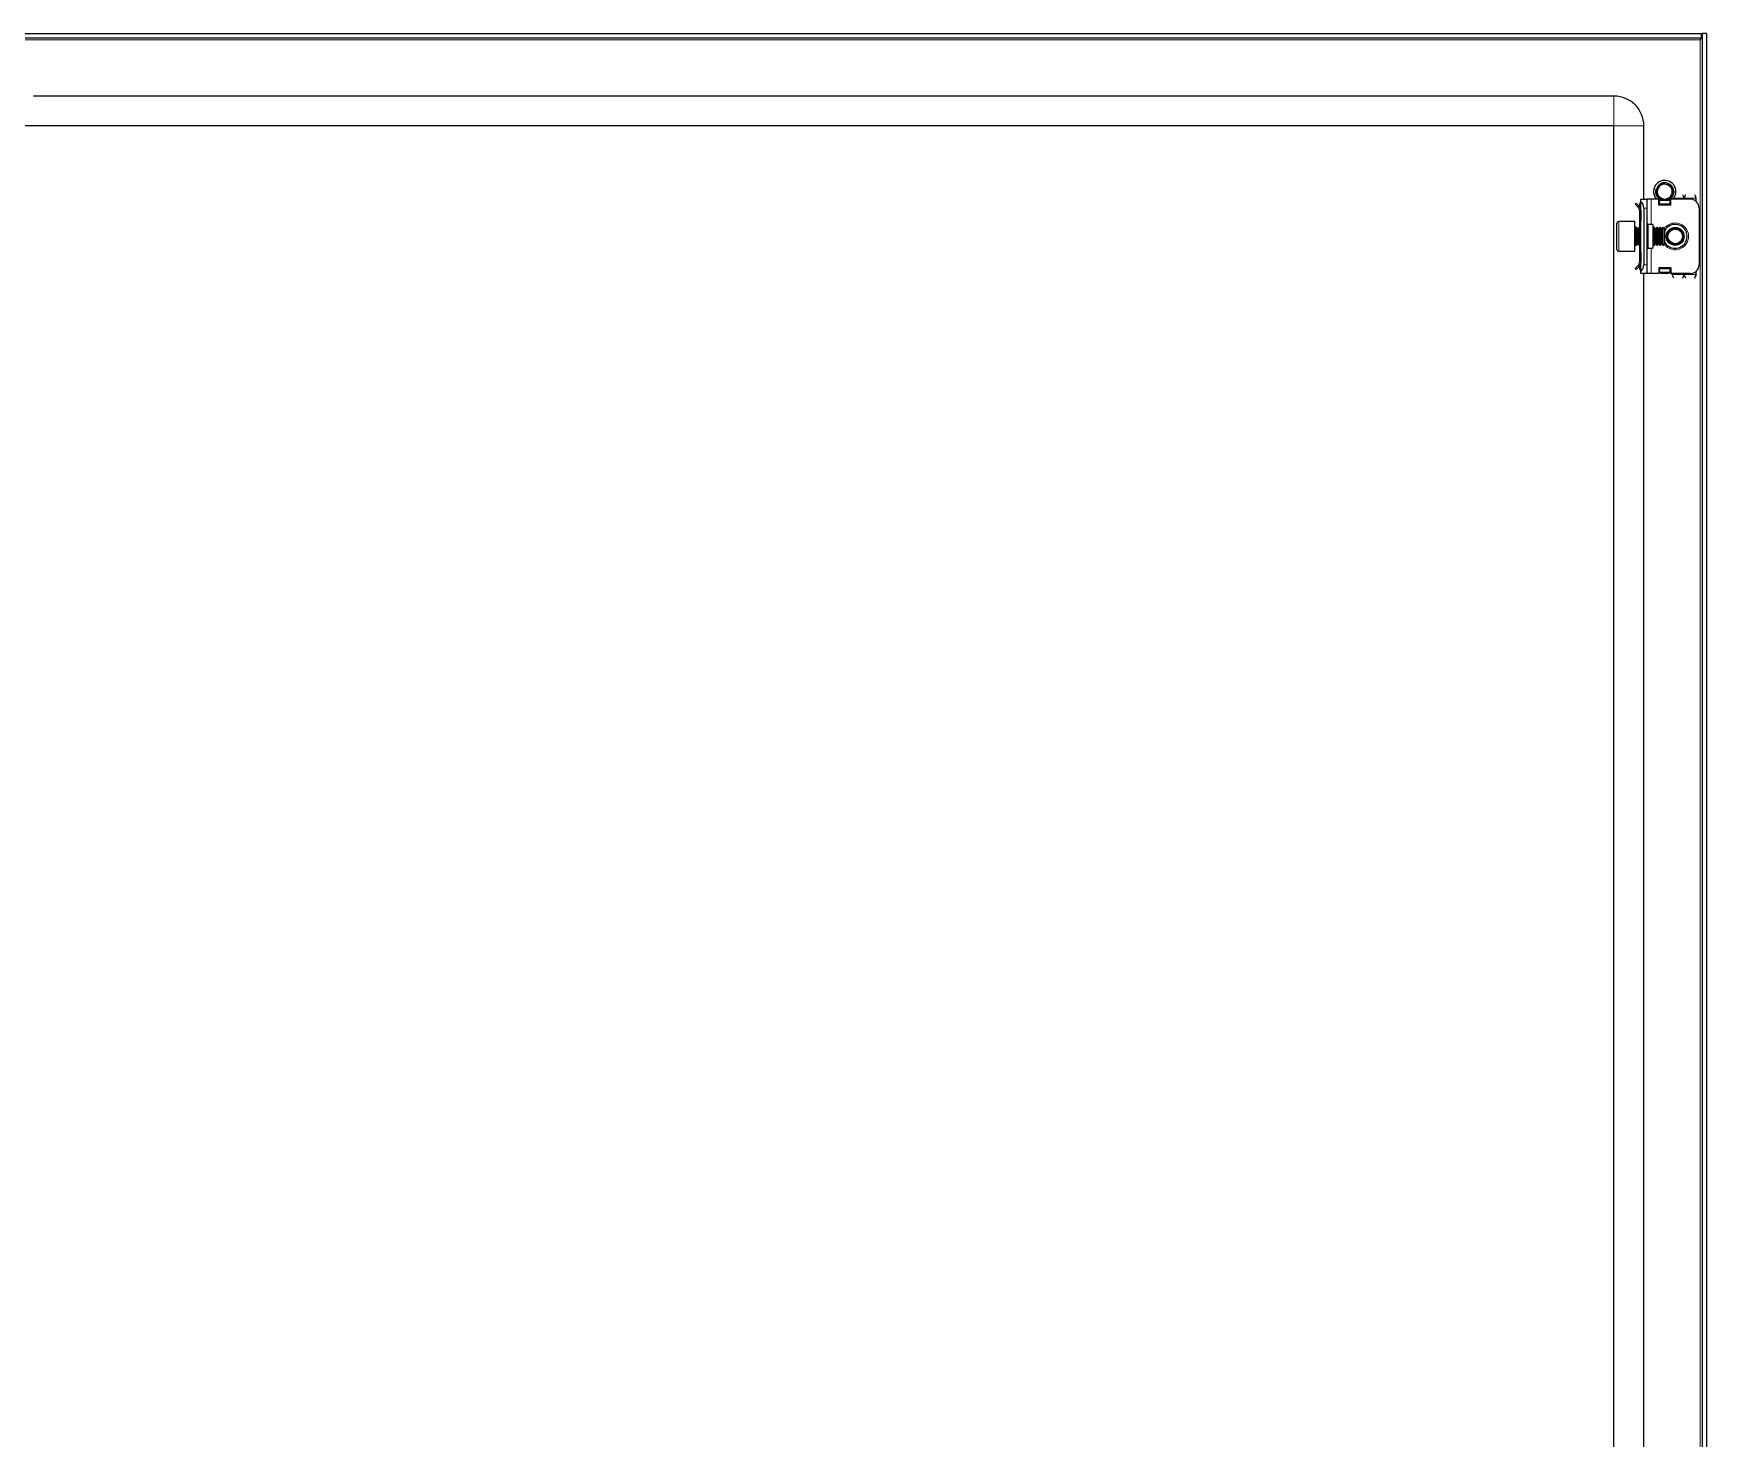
# Model space of a CAD drawing. Header units: millimetres. Extents: x -662 to 1946, y -353 to 961.
# Drawn here: x 1386 to 1946, y 300 to 771 of the extents above; entities that cross this region are included whole.
import ezdxf

# ---------------------------------------------------------------- set-up
doc = ezdxf.new("R2010")
doc.units = ezdxf.units.MM

msp = doc.modelspace()

# ---------------------------------------------------------------- linework, layer by layer
at = {"color": 7, "linetype": 'Continuous', "lineweight": 25}
for p, q in [((801.87, 770.6), (1944.47, 770.6)), ((801.87, 769.1), (1944.47, 769.1)), ((1944.32, 769.1), (1944.07, 768.5)), ((1944.47, 769.1), (1944.47, 770.6)), ((1946.17, 770.6), (1944.67, 770.6)), ((1944.67, 770.6), (1944.67, -190.4)), ((1946.17, 770.6), (1946.17, -190.4)), ((1915.17, 749.6), (1385.67, 749.6)), ((1915.17, 739.6), (831.17, 739.6)), ((1915.17, -159.4), (1915.17, 739.6)), ((1925.17, 715.1), (1925.17, 739.6)), ((1929.17, 717.69), (1929.2, 717.95)), ((1929.17, 717.69), (1929.17, 717.64)), ((1929.19, 717.9), (1929.18, 717.85)), ((1929.18, 717.49), (1929.2, 717.73)), ((1929.18, 717.49), (1929.18, 717.44)), ((1929.22, 718.11), (1929.21, 718.06)), ((1929.26, 718.3), (1929.25, 718.26)), ((1929.26, 718.3), (1929.33, 718.54)), ((1929.31, 718.49), (1929.3, 718.45)), ((1930.24, 719.89), (1930.2, 719.86)), ((1930.55, 720.12), (1930.75, 720.24)), ((1930.72, 720.23), (1930.68, 720.2)), ((1930.73, 720.16), (1930.68, 720.2)), ((1930.72, 720.23), (1930.95, 720.31)), ((1930.91, 720.32), (1930.86, 720.3)), ((1931.1, 720.4), (1931.05, 720.38)), ((1931.1, 720.4), (1931.33, 720.47)), ((1931.29, 720.47), (1931.25, 720.45)), ((1931.48, 720.52), (1931.44, 720.51)), ((1932.37, 720.59), (1931.63, 720.52)), ((1933.87, 720.08), (1933.83, 720.1)), ((1934.04, 719.95), (1934, 719.98)), ((1934.19, 719.82), (1934.16, 719.85)), ((1934.33, 719.68), (1934.3, 719.71)), ((1934.33, 719.68), (1934.45, 719.55)), ((1934.45, 719.56), (1934.43, 719.58)), ((1934.46, 718.47), (1934.63, 718.06)), ((1935.17, 717.6), (1935.17, 717.6)), ((1935.17, 717.4), (1935.17, 717.45)), ((1922.61, 713.74), (1922.26, 713.39)), ((1923.23, 712.41), (1922.26, 713.39)), ((1923.59, 712.76), (1922.61, 713.74)), ((1923.23, 712.41), (1923.59, 712.76)), ((1923.67, 713.1), (1923.67, 712.71)), ((1923.97, 713.81), (1924.17, 714.01)), ((1924.17, 715.1), (1926.17, 715.1)), ((1924.17, 714.34), (1924.17, 715.1)), ((1924.17, 690.86), (1924.17, 714.34)), ((1925.17, 712.1), (1925.17, 693.1)), ((1926.17, 715.1), (1926.17, 712.1)), ((1927.67, 715.1), (1926.17, 715.1)), ((1926.17, 712.1), (1926.17, 693.1)), ((1930.17, 715.1), (1927.67, 715.1)), ((1929.19, 717.29), (1929.19, 717.24)), ((1929.22, 717.1), (1929.22, 717.05)), ((1929.25, 716.92), (1929.26, 716.87)), ((1929.3, 716.74), (1929.31, 716.69)), ((1929.36, 716.56), (1929.36, 716.55)), ((1929.95, 715.59), (1929.98, 715.56)), ((1930.08, 715.45), (1930.12, 715.42)), ((1930.17, 713.1), (1930.17, 715.1)), ((1930.42, 714.28), (1930.17, 714.43)), ((1934.17, 713.1), (1930.17, 713.1)), ((1930.39, 715.19), (1930.19, 715.37)), ((1930.23, 715.31), (1930.27, 715.28)), ((1930.39, 715.19), (1930.43, 715.16)), ((1930.42, 714.72), (1930.77, 714.96)), ((1930.92, 714.72), (1930.42, 714.37)), ((1930.42, 714.37), (1930.42, 714.72)), ((1930.42, 713.45), (1930.42, 714.37)), ((1930.42, 713.1), (1930.42, 713.45)), ((1930.56, 715.07), (1930.61, 715.04)), ((1930.74, 714.96), (1930.6, 715.08)), ((1930.74, 714.96), (1930.74, 715.07)), ((1930.74, 714.96), (1930.78, 714.94)), ((1930.92, 714.72), (1931.32, 714.72)), ((1931.28, 714.74), (1931.08, 714.84)), ((1931.1, 714.8), (1931.14, 714.78)), ((1931.28, 714.74), (1931.32, 714.72)), ((1931.45, 714.69), (1931.5, 714.68)), ((1932.62, 714.64), (1932.44, 714.61)), ((1932.77, 714.66), (1932.82, 714.67)), ((1933.15, 714.76), (1932.96, 714.72)), ((1933.01, 714.72), (1933.42, 714.72)), ((1933.92, 714.37), (1933.42, 714.72)), ((1933.52, 715.01), (1933.92, 714.72)), ((1933.92, 714.72), (1933.92, 714.37)), ((1933.92, 714.37), (1933.92, 713.45)), ((1933.92, 713.45), (1933.92, 713.1)), ((1934.17, 714.43), (1933.97, 714.31)), ((1933.97, 714.31), (1933.97, 713.1)), ((1934.17, 713.1), (1934.17, 715.1)), ((1940.67, 715.1), (1934.17, 715.1)), ((1934.44, 715.63), (1934.28, 715.51)), ((1934.41, 715.67), (1934.29, 715.48)), ((1934.94, 716.48), (1934.84, 716.3)), ((1934.95, 716.48), (1934.85, 716.3)), ((1935.01, 716.62), (1935.02, 716.66)), ((1935.06, 716.8), (1935.08, 716.85)), ((1935.17, 717.4), (1935.11, 717.09)), ((1935.11, 716.99), (1935.12, 717.04)), ((1935.15, 717.2), (1935.15, 717.25)), ((1942.67, 714.34), (1942.67, 715.35)), ((1943.67, 712.1), (1943.67, 693.1)), ((1916.17, 698.2), (1916.17, 707)), ((1922.17, 707.6), (1916.77, 707.6)), ((1922.17, 697.6), (1922.17, 707.6)), ((1923.67, 711.35), (1924.17, 711.35)), ((1923.67, 711.35), (1923.67, 707.85)), ((1924.17, 707.85), (1923.67, 707.85)), ((1923.67, 707.85), (1923.67, 705.6)), ((1924.17, 711.35), (1924.17, 707.85)), ((1928.17, 706.6), (1926.67, 706.6)), ((1928.17, 706.6), (1928.17, 698.6)), ((1922.78, 705.6), (1922.42, 705.6)), ((1923.17, 705.05), (1922.78, 705.6)), ((1922.78, 705.13), (1922.78, 705.6)), ((1922.78, 699.6), (1922.78, 705.13)), ((1923.56, 705.6), (1923.17, 705.05)), ((1923.17, 704.66), (1923.17, 705.05)), ((1923.17, 700.15), (1923.17, 704.66)), ((1923.78, 705.6), (1923.56, 705.6)), ((1923.56, 705.13), (1923.56, 705.6)), ((1923.56, 699.6), (1923.56, 705.13)), ((1924.17, 705.05), (1923.78, 705.6)), ((1923.78, 705.13), (1923.78, 705.6)), ((1923.78, 699.6), (1923.78, 705.13)), ((1928.56, 705.6), (1928.17, 705.05)), ((1928.78, 705.6), (1928.56, 705.6)), ((1928.56, 705.13), (1928.56, 705.6)), ((1928.56, 699.6), (1928.56, 705.13)), ((1929.17, 705.05), (1928.78, 705.6)), ((1928.78, 705.13), (1928.78, 705.6)), ((1928.78, 699.6), (1928.78, 705.13)), ((1929.56, 705.6), (1929.17, 705.05)), ((1929.17, 704.66), (1929.17, 705.05)), ((1929.17, 700.15), (1929.17, 704.66)), ((1929.78, 705.6), (1929.56, 705.6)), ((1929.56, 705.13), (1929.56, 705.6)), ((1929.56, 699.6), (1929.56, 705.13)), ((1930.17, 705.05), (1929.78, 705.6)), ((1929.78, 705.13), (1929.78, 705.6)), ((1929.78, 699.6), (1929.78, 705.13)), ((1930.56, 705.6), (1930.17, 705.05)), ((1930.17, 704.66), (1930.17, 705.05)), ((1930.17, 700.15), (1930.17, 704.66)), ((1930.78, 705.6), (1930.56, 705.6)), ((1930.56, 705.13), (1930.56, 705.6)), ((1930.56, 699.6), (1930.56, 705.13)), ((1931.17, 705.05), (1930.78, 705.6)), ((1930.78, 705.13), (1930.78, 705.6)), ((1930.78, 699.6), (1930.78, 705.13)), ((1931.56, 705.6), (1931.17, 705.05)), ((1931.17, 704.66), (1931.17, 705.05)), ((1931.17, 700.15), (1931.17, 704.66)), ((1931.62, 705.6), (1931.56, 705.6)), ((1931.56, 705.13), (1931.56, 705.6)), ((1931.56, 699.6), (1931.56, 705.13)), ((1932.17, 705.05), (1931.62, 705.6)), ((1931.62, 699.6), (1931.62, 705.6)), ((1932.17, 700.15), (1932.17, 705.05)), ((1916.77, 697.6), (1922.17, 697.6)), ((1922.42, 699.6), (1922.78, 699.6)), ((1922.78, 699.6), (1923.17, 700.15)), ((1923.17, 700.15), (1923.56, 699.6)), ((1923.56, 699.6), (1923.78, 699.6)), ((1923.67, 699.6), (1923.67, 697.35)), ((1923.67, 697.35), (1924.17, 697.35)), ((1923.67, 697.35), (1923.67, 693.85)), ((1923.78, 699.6), (1924.17, 700.15)), ((1924.17, 697.35), (1924.17, 693.85)), ((1926.67, 698.6), (1928.17, 698.6)), ((1928.17, 700.15), (1928.56, 699.6)), ((1928.56, 699.6), (1928.78, 699.6)), ((1928.78, 699.6), (1929.17, 700.15)), ((1929.17, 700.15), (1929.56, 699.6)), ((1929.56, 699.6), (1929.78, 699.6)), ((1929.78, 699.6), (1930.17, 700.15)), ((1930.17, 700.15), (1930.56, 699.6)), ((1930.56, 699.6), (1930.78, 699.6)), ((1930.78, 699.6), (1931.17, 700.15)), ((1931.17, 700.15), (1931.56, 699.6)), ((1931.56, 699.6), (1931.62, 699.6)), ((1931.62, 699.6), (1932.17, 700.15)), ((1923.23, 692.79), (1922.26, 691.81)), ((1922.61, 691.46), (1922.26, 691.81)), ((1923.59, 692.44), (1922.61, 691.46)), ((1923.23, 692.79), (1923.59, 692.44)), ((1923.67, 693.85), (1924.17, 693.85)), ((1923.67, 692.1), (1923.67, 692.56)), ((1924.17, 691.19), (1923.97, 691.39)), ((1924.17, 690.1), (1924.17, 690.86)), ((1926.17, 690.1), (1924.17, 690.1)), ((1925.17, -109.9), (1925.17, 690.1)), ((1926.17, 693.1), (1926.17, 690.1)), ((1927.67, 690.1), (1926.17, 690.1)), ((1930.17, 690.1), (1927.67, 690.1)), ((1934.17, 692.1), (1930.17, 692.1)), ((1930.17, 692.1), (1930.17, 690.1)), ((1930.42, 691.75), (1930.42, 692.1)), ((1930.42, 690.83), (1930.42, 691.75)), ((1930.42, 690.83), (1930.92, 690.48)), ((1930.42, 690.48), (1930.42, 690.83)), ((1930.92, 690.13), (1930.42, 690.48)), ((1933.42, 690.48), (1930.92, 690.48)), ((1930.92, 690.48), (1930.92, 690.13)), ((1933.42, 690.13), (1930.92, 690.13)), ((1933.42, 690.48), (1933.92, 690.83)), ((1933.42, 690.13), (1933.42, 690.48)), ((1933.92, 690.48), (1933.42, 690.13)), ((1933.92, 692.1), (1933.92, 691.75)), ((1933.92, 691.75), (1933.92, 690.83)), ((1933.92, 690.83), (1933.92, 690.48)), ((1933.97, 692.1), (1933.97, 690.22)), ((1933.97, 690.22), (1934.17, 690.22)), ((1934.17, 692.1), (1934.17, 690.1)), ((1940.67, 690.1), (1934.17, 690.1)), ((1934.67, 689.85), (1934.67, 690.1)), ((1942.67, 689.85), (1942.67, 690.86))]:
    msp.add_line(p, q, dxfattribs=at)
at = {"color": 8, "linetype": 'Continuous', "lineweight": 18}
for p, q in [((802.27, 768.5), (1944.07, 768.5)), ((1944.07, 768.5), (1944.07, -188.3)), ((1915.17, 739.6), (1915.17, 749.6)), ((1915.17, 739.6), (1925.17, 739.6)), ((1924.17, 713.1), (1923.67, 713.1)), ((1924.17, 713.6), (1923.97, 713.81)), ((1926.17, 712.1), (1925.17, 712.1)), ((1927.67, 715.1), (1927.67, 706.6)), ((1933.92, 713.45), (1930.42, 713.45)), ((1935.17, 715.35), (1938.67, 715.35)), ((1942.67, 715.35), (1938.67, 715.35)), ((1916.77, 707.6), (1916.77, 697.6)), ((1926.67, 706.6), (1926.67, 698.6)), ((1922.42, 705.6), (1922.42, 700.98)), ((1922.42, 700.98), (1922.42, 699.6)), ((1927.67, 698.6), (1927.67, 690.1)), ((1924.17, 692.1), (1923.67, 692.1)), ((1924.17, 691.6), (1923.97, 691.39)), ((1925.17, 693.1), (1926.17, 693.1)), ((1930.42, 691.75), (1933.92, 691.75)), ((1938.67, 689.85), (1934.67, 689.85)), ((1942.67, 689.85), (1938.67, 689.85))]:
    msp.add_line(p, q, dxfattribs=at)
at = {"color": 7, "linetype": 'Continuous', "lineweight": 25}
for radius in [3, 2.76, 2.45]:
    msp.add_circle((1935.67, 702.6), radius, dxfattribs=at)
for centre, radius, start, end in [((1915.17, 739.6), 10, 0, 90), ((1932.17, 717.6), 3.75, 0, 221.8103), ((1932.17, 717.6), 2.5, 168.5944, 228.5944), ((1932.17, 717.6), 2.5, 108.5944, 168.5944), ((1932.17, 717.6), 2.5, 75.8881, 108.5944), ((1932.17, 717.6), 3, 59.9286, 86.2193), ((1932.17, 717.6), 3, 360, 40.7437), ((1932.17, 717.6), 2.5, 348.5944, 10.5165), ((1932.17, 717.6), 3.75, 318.1897, 0), ((1924.67, 713.1), 1, 135, 180), ((1922.17, 712.1), 3, 0, 48.1897), ((1932.17, 717.6), 2.5, 228.5944, 288.5944), ((1932.17, 717.6), 2.5, 288.5944, 348.5944), ((1940.67, 712.1), 3, 0, 90), ((1916.77, 707), 0.6, 90, 180), ((1926.67, 707.1), 0.5, 180, 270), ((1935.67, 702.6), 4, 270, 151.045), ((1922.42, 705.85), 0.25, 180, 270), ((1935.67, 702.6), 4, 208.955, 270), ((1916.77, 698.2), 0.6, 180, 270), ((1922.42, 699.35), 0.25, 90, 180), ((1926.67, 698.1), 0.5, 90, 180), ((1924.67, 692.1), 1, 180, 225), ((1922.17, 693.1), 3, 311.8103, 0), ((1940.67, 693.1), 3, 270, 0)]:
    msp.add_arc(centre, radius, start, end, dxfattribs=at)
at = {"color": 8, "linetype": 'Continuous', "lineweight": 18}
for start, end in [(215.4622, 90), (90, 144.5378)]:
    msp.add_arc((1935.67, 702.6), 4.5, start, end, dxfattribs=at)
at = {"color": 7, "linetype": 'Continuous', "lineweight": 25}
msp.add_open_spline([(1944.07, 768.5), (1944.11, 768.58), (1944.17, 768.74), (1944.27, 768.93), (1944.37, 769.07), (1944.44, 769.09), (1944.47, 769.1)], degree=3, dxfattribs=at)
for points, knots in [([(1944.67, 770.6), (1944.66, 770.42), (1944.64, 770.06), (1944.56, 769.68), (1944.48, 769.49), (1944.47, 769.48)], [0, 0, 0, 0, 0.48755, 0.97507, 1, 1, 1, 1]), ([(1929.17, 717.69), (1929.21, 717.71), (1929.27, 717.74), (1929.37, 717.76), (1929.45, 717.77), (1929.5, 717.76), (1929.52, 717.76)], [0, 0, 0, 0, 0.293779, 0.558982, 0.818494, 1, 1, 1, 1]), ([(1929.4, 717.67), (1929.38, 717.67), (1929.33, 717.68), (1929.26, 717.67), (1929.2, 717.65), (1929.17, 717.64)], [0, 0, 0, 0, 0.236131, 0.613435, 1, 1, 1, 1]), ([(1929.95, 715.59), (1929.83, 715.74), (1929.54, 716.09), (1929.25, 716.75), (1929.2, 717.26), (1929.17, 717.51)], [0, 0, 0, 0, 0.274163, 0.639603, 1, 1, 1, 1]), ([(1929.57, 717.8), (1929.56, 717.8), (1929.53, 717.83), (1929.46, 717.85), (1929.36, 717.87), (1929.27, 717.87), (1929.21, 717.86), (1929.18, 717.85)], [0, 0, 0, 0, 0.050156, 0.304513, 0.55888, 0.776903, 1, 1, 1, 1]), ([(1929.19, 717.9), (1929.22, 717.91), (1929.29, 717.94), (1929.38, 717.95), (1929.47, 717.95), (1929.56, 717.93), (1929.61, 717.91), (1929.63, 717.89), (1929.64, 717.89)], [0, 0, 0, 0, 0.227908, 0.430276, 0.627707, 0.816134, 0.99284, 1, 1, 1, 1]), ([(1929.65, 717.92), (1929.63, 717.94), (1929.57, 717.98), (1929.49, 718.02), (1929.39, 718.05), (1929.3, 718.06), (1929.24, 718.06), (1929.21, 718.06)], [0, 0, 0, 0, 0.19243, 0.403622, 0.614801, 0.805152, 1, 1, 1, 1]), ([(1929.22, 718.11), (1929.25, 718.11), (1929.32, 718.13), (1929.41, 718.13), (1929.5, 718.12), (1929.58, 718.09), (1929.64, 718.05), (1929.68, 718.02), (1929.69, 718)], [0, 0, 0, 0, 0.205811, 0.38496, 0.558827, 0.724121, 0.878934, 1, 1, 1, 1]), ([(1929.68, 718.05), (1929.66, 718.07), (1929.61, 718.12), (1929.53, 718.18), (1929.44, 718.22), (1929.35, 718.25), (1929.28, 718.26), (1929.25, 718.26)], [0, 0, 0, 0, 0.183111, 0.381533, 0.579913, 0.787111, 1, 1, 1, 1]), ([(1929.26, 718.3), (1929.29, 718.31), (1929.36, 718.32), (1929.45, 718.3), (1929.53, 718.28), (1929.6, 718.24), (1929.66, 718.19), (1929.69, 718.15), (1929.71, 718.13)], [0, 0, 0, 0, 0.207037, 0.38272, 0.55212, 0.712365, 0.86221, 1, 1, 1, 1]), ([(1929.72, 718.14), (1929.71, 718.16), (1929.68, 718.2), (1929.63, 718.27), (1929.55, 718.34), (1929.47, 718.39), (1929.38, 718.43), (1929.32, 718.44), (1929.3, 718.45)], [0, 0, 0, 0, 0.112687, 0.266978, 0.464332, 0.661607, 0.829157, 1, 1, 1, 1]), ([(1929.31, 718.49), (1929.34, 718.49), (1929.4, 718.49), (1929.48, 718.47), (1929.56, 718.43), (1929.62, 718.38), (1929.67, 718.32), (1929.71, 718.27), (1929.72, 718.23), (1929.73, 718.21)], [0, 0, 0, 0, 0.164802, 0.328662, 0.485343, 0.633184, 0.771489, 0.900657, 1, 1, 1, 1]), ([(1929.72, 718.09), (1929.72, 718.07), (1929.7, 717.99), (1929.64, 717.89), (1929.57, 717.8), (1929.51, 717.74), (1929.44, 717.69), (1929.38, 717.66), (1929.35, 717.64), (1929.34, 717.64)], [0, 0, 0, 0, 0.125166, 0.336769, 0.488675, 0.640371, 0.791962, 0.943503, 1, 1, 1, 1]), ([(1929.34, 717.64), (1929.34, 717.57), (1929.36, 717.17), (1929.54, 716.5), (1929.9, 716.03), (1930.07, 715.8)], [0, 0, 0, 0, 0.108003, 0.585763, 1, 1, 1, 1]), ([(1930.71, 720.15), (1930.64, 720.1), (1930.29, 719.87), (1929.8, 719.37), (1929.57, 718.81), (1929.47, 718.57)], [0, 0, 0, 0, 0.128781, 0.613629, 1, 1, 1, 1]), ([(1929.47, 718.57), (1929.48, 718.57), (1929.51, 718.56), (1929.56, 718.53), (1929.62, 718.48), (1929.67, 718.43), (1929.71, 718.35), (1929.74, 718.25), (1929.73, 718.15), (1929.72, 718.1), (1929.72, 718.09)], [0, 0, 0, 0, 0.022761, 0.192243, 0.346896, 0.477535, 0.588677, 0.783334, 0.968624, 1, 1, 1, 1]), ([(1929.74, 718.17), (1929.73, 718.2), (1929.72, 718.26), (1929.68, 718.35), (1929.63, 718.42), (1929.58, 718.49), (1929.52, 718.54), (1929.48, 718.56), (1929.47, 718.57)], [0, 0, 0, 0, 0.182737, 0.363423, 0.543947, 0.724373, 0.904747, 1, 1, 1, 1]), ([(1931.38, 719.97), (1931.36, 719.97), (1931.32, 719.95), (1931.24, 719.94), (1931.14, 719.94), (1931.05, 719.95), (1930.96, 719.98), (1930.88, 720.01), (1930.81, 720.06), (1930.75, 720.11), (1930.72, 720.14), (1930.71, 720.15)], [0, 0, 0, 0, 0.04296, 0.1733, 0.274263, 0.401081, 0.527716, 0.654259, 0.780759, 0.936852, 1, 1, 1, 1]), ([(1930.72, 720.23), (1930.76, 720.21), (1930.81, 720.17), (1930.88, 720.1), (1930.93, 720.04), (1930.94, 720), (1930.95, 719.99)], [0, 0, 0, 0, 0.319514, 0.608493, 0.891527, 1, 1, 1, 1]), ([(1931.02, 719.96), (1931.02, 719.96), (1931.02, 720), (1931, 720.07), (1930.97, 720.16), (1930.92, 720.24), (1930.88, 720.28), (1930.86, 720.3)], [0, 0, 0, 0, 0.00279, 0.269575, 0.536371, 0.765499, 1, 1, 1, 1]), ([(1930.91, 720.32), (1930.94, 720.3), (1930.99, 720.26), (1931.05, 720.18), (1931.1, 720.1), (1931.12, 720.02), (1931.13, 719.97), (1931.13, 719.94)], [0, 0, 0, 0, 0.234253, 0.442787, 0.646465, 0.841043, 1, 1, 1, 1]), ([(1931.16, 719.94), (1931.17, 719.97), (1931.18, 720.03), (1931.17, 720.13), (1931.14, 720.22), (1931.11, 720.31), (1931.07, 720.36), (1931.05, 720.38)], [0, 0, 0, 0, 0.1816952, 0.3967826, 0.6118603, 0.8036808, 1, 1, 1, 1]), ([(1931.1, 720.4), (1931.13, 720.38), (1931.17, 720.33), (1931.23, 720.25), (1931.26, 720.16), (1931.27, 720.08), (1931.27, 720.01), (1931.26, 719.96), (1931.26, 719.95)], [0, 0, 0, 0, 0.208724, 0.39105, 0.568219, 0.73683, 0.894853, 1, 1, 1, 1]), ([(1931.28, 719.95), (1931.29, 719.96), (1931.3, 720), (1931.32, 720.07), (1931.33, 720.17), (1931.32, 720.27), (1931.29, 720.37), (1931.26, 720.42), (1931.25, 720.45)], [0, 0, 0, 0, 0.043388, 0.23288, 0.422274, 0.611632, 0.803279, 1, 1, 1, 1]), ([(1931.29, 720.47), (1931.31, 720.44), (1931.36, 720.39), (1931.39, 720.3), (1931.41, 720.22), (1931.42, 720.13), (1931.4, 720.06), (1931.39, 720), (1931.37, 719.98), (1931.37, 719.97)], [0, 0, 0, 0, 0.198483, 0.367712, 0.531083, 0.685778, 0.830503, 0.965152, 1, 1, 1, 1]), ([(1931.63, 720.52), (1931.63, 720.51), (1931.65, 720.46), (1931.67, 720.39), (1931.67, 720.3), (1931.65, 720.23), (1931.62, 720.15), (1931.55, 720.07), (1931.46, 720), (1931.4, 719.98), (1931.38, 719.97)], [0, 0, 0, 0, 0.098631, 0.238541, 0.378532, 0.49895, 0.601027, 0.777401, 0.9101, 1, 1, 1, 1]), ([(1931.39, 719.99), (1931.41, 720.01), (1931.43, 720.06), (1931.46, 720.15), (1931.48, 720.25), (1931.48, 720.37), (1931.45, 720.46), (1931.44, 720.51)], [0, 0, 0, 0, 0.13286, 0.29106, 0.491007, 0.69089, 1, 1, 1, 1]), ([(1931.48, 720.52), (1931.5, 720.49), (1931.53, 720.44), (1931.55, 720.36), (1931.56, 720.27), (1931.55, 720.2), (1931.53, 720.1), (1931.48, 720.04), (1931.46, 720.01)], [0, 0, 0, 0, 0.16279, 0.324686, 0.479688, 0.626058, 0.76302, 1, 1, 1, 1]), ([(1931.48, 720.02), (1931.48, 720.02), (1931.51, 720.05), (1931.55, 720.11), (1931.59, 720.19), (1931.62, 720.28), (1931.64, 720.37), (1931.64, 720.46), (1931.63, 720.5), (1931.63, 720.52)], [0, 0, 0, 0, 0.036757, 0.1961925, 0.355485, 0.5146899, 0.7197462, 0.8820053, 1, 1, 1, 1]), ([(1932.78, 720.02), (1933.07, 719.97), (1933.36, 719.92), (1933.63, 719.79), (1933.64, 719.79)], [0, 0, 0, 0, 0.965671, 1, 1, 1, 1]), ([(1932.78, 720.02), (1932.88, 719.99), (1933.01, 719.93), (1933.14, 719.86), (1933.18, 719.83)], [0, 0, 0, 0, 0.681733, 1, 1, 1, 1]), ([(1933.18, 719.83), (1933.26, 719.8), (1933.58, 719.64), (1934.09, 719.22), (1934.34, 718.72), (1934.46, 718.47)], [0, 0, 0, 0, 0.1306517, 0.5600073, 1, 1, 1, 1]), ([(1933.64, 719.79), (1933.63, 719.8), (1933.62, 719.85), (1933.62, 719.92), (1933.62, 720.01), (1933.64, 720.11), (1933.66, 720.17), (1933.68, 720.2)], [0, 0, 0, 0, 0.113604, 0.31095, 0.508229, 0.75166, 1, 1, 1, 1]), ([(1933.69, 720.19), (1933.69, 720.15), (1933.69, 720.08), (1933.66, 719.98), (1933.64, 719.92), (1933.62, 719.9), (1933.62, 719.9)], [0, 0, 0, 0, 0.357139, 0.680979, 0.998183, 1, 1, 1, 1]), ([(1933.63, 719.81), (1933.65, 719.83), (1933.7, 719.87), (1933.76, 719.94), (1933.8, 720.02), (1933.82, 720.07), (1933.83, 720.1)], [0, 0, 0, 0, 0.228254, 0.510351, 0.752319, 1, 1, 1, 1]), ([(1934.24, 719.38), (1934.22, 719.38), (1934.18, 719.37), (1934.09, 719.36), (1934, 719.37), (1933.91, 719.41), (1933.83, 719.46), (1933.74, 719.55), (1933.67, 719.66), (1933.65, 719.75), (1933.64, 719.79)], [0, 0, 0, 0, 0.0736464, 0.1695635, 0.351373, 0.4388934, 0.519676, 0.6829056, 0.8511995, 1, 1, 1, 1]), ([(1933.87, 720.08), (1933.86, 720.04), (1933.86, 719.97), (1933.82, 719.88), (1933.78, 719.8), (1933.72, 719.74), (1933.68, 719.71), (1933.67, 719.7)], [0, 0, 0, 0, 0.240212, 0.454711, 0.664287, 0.864517, 1, 1, 1, 1]), ([(1933.68, 719.66), (1933.71, 719.67), (1933.76, 719.7), (1933.84, 719.76), (1933.91, 719.82), (1933.96, 719.9), (1933.98, 719.96), (1934, 719.98)], [0, 0, 0, 0, 0.172104, 0.391099, 0.610089, 0.802801, 1, 1, 1, 1]), ([(1934.04, 719.95), (1934.03, 719.92), (1934.01, 719.85), (1933.97, 719.76), (1933.91, 719.69), (1933.85, 719.64), (1933.79, 719.6), (1933.75, 719.59), (1933.73, 719.58)], [0, 0, 0, 0, 0.209239, 0.392702, 0.571062, 0.740844, 0.899958, 1, 1, 1, 1]), ([(1933.74, 719.56), (1933.75, 719.56), (1933.8, 719.57), (1933.87, 719.59), (1933.96, 719.64), (1934.04, 719.7), (1934.11, 719.77), (1934.14, 719.82), (1934.16, 719.85)], [0, 0, 0, 0, 0.0505, 0.241124, 0.431653, 0.622154, 0.808692, 1, 1, 1, 1]), ([(1934.19, 719.82), (1934.18, 719.79), (1934.16, 719.72), (1934.1, 719.65), (1934.04, 719.58), (1933.97, 719.54), (1933.9, 719.51), (1933.84, 719.49), (1933.81, 719.49), (1933.81, 719.49)], [0, 0, 0, 0, 0.198035, 0.367663, 0.531495, 0.686664, 0.831818, 0.981917, 1, 1, 1, 1]), ([(1933.82, 719.48), (1933.82, 719.48), (1933.86, 719.48), (1933.92, 719.49), (1934.01, 719.51), (1934.09, 719.54), (1934.17, 719.58), (1934.24, 719.64), (1934.28, 719.69), (1934.3, 719.71)], [0, 0, 0, 0, 0.018281, 0.175639, 0.332896, 0.490097, 0.647274, 0.821632, 1, 1, 1, 1]), ([(1934.33, 719.68), (1934.32, 719.66), (1934.29, 719.6), (1934.23, 719.54), (1934.16, 719.49), (1934.09, 719.45), (1934.02, 719.43), (1933.94, 719.42), (1933.89, 719.43), (1933.87, 719.44)], [0, 0, 0, 0, 0.159446, 0.318034, 0.469983, 0.61348, 0.747649, 0.872856, 1, 1, 1, 1]), ([(1933.88, 719.43), (1933.91, 719.42), (1933.97, 719.41), (1934.06, 719.41), (1934.13, 719.42), (1934.22, 719.44), (1934.32, 719.49), (1934.39, 719.54), (1934.43, 719.58)], [0, 0, 0, 0, 0.1494074, 0.2785629, 0.4076606, 0.5367225, 0.7270454, 1, 1, 1, 1]), ([(1934.45, 719.56), (1934.43, 719.53), (1934.4, 719.49), (1934.33, 719.43), (1934.28, 719.4), (1934.25, 719.38), (1934.24, 719.38)], [0, 0, 0, 0, 0.315056, 0.630194, 0.945514, 1, 1, 1, 1]), ([(1934.24, 719.38), (1934.27, 719.36), (1934.51, 719.14), (1934.86, 718.68), (1935.1, 718.07), (1935.15, 717.72), (1935.17, 717.6)], [0, 0, 0, 0, 0.050685, 0.485619, 0.826643, 1, 1, 1, 1]), ([(1934.68, 717.27), (1934.69, 717.38), (1934.71, 717.64), (1934.66, 717.9), (1934.63, 718.06)], [0, 0, 0, 0, 0.408521, 1, 1, 1, 1]), ([(1934.68, 717.31), (1934.69, 717.33), (1934.71, 717.36), (1934.75, 717.41), (1934.8, 717.46), (1934.87, 717.51), (1934.94, 717.56), (1935.03, 717.58), (1935.1, 717.6), (1935.15, 717.6), (1935.17, 717.6)], [0, 0, 0, 0, 0.060221, 0.18113, 0.301988, 0.42281, 0.589437, 0.75603, 0.87711, 1, 1, 1, 1]), ([(1934.82, 717.47), (1934.84, 717.46), (1934.9, 717.44), (1934.99, 717.43), (1935.08, 717.43), (1935.14, 717.45), (1935.17, 717.45)], [0, 0, 0, 0, 0.237597, 0.516729, 0.755527, 1, 1, 1, 1]), ([(1935.17, 717.61), (1935.14, 717.59), (1935.08, 717.56), (1934.99, 717.53), (1934.93, 717.53), (1934.9, 717.53)], [0, 0, 0, 0, 0.371226, 0.708872, 1, 1, 1, 1]), ([(1935.17, 717.61), (1935.17, 717.56), (1935.18, 717.48), (1935.16, 717.4), (1935.15, 717.38)], [0, 0, 0, 0, 0.659859, 1, 1, 1, 1]), ([(1923.67, 711.35), (1923.65, 711.54), (1923.62, 711.83), (1923.44, 712.18), (1923.3, 712.33), (1923.23, 712.41)], [0, 0, 0, 0, 0.485042, 0.738404, 1, 1, 1, 1]), ([(1924.17, 711.35), (1924.15, 711.59), (1924.1, 712.08), (1923.81, 712.53), (1923.61, 712.74), (1923.59, 712.76)], [0, 0, 0, 0, 0.461863, 0.923726, 1, 1, 1, 1]), ([(1929.28, 716.86), (1929.27, 716.9), (1929.21, 717.05), (1929.19, 717.21), (1929.19, 717.33)], [0, 0, 0, 0, 0.28291, 1, 1, 1, 1]), ([(1929.48, 716.3), (1929.46, 716.33), (1929.37, 716.47), (1929.33, 716.63), (1929.29, 716.76)], [0, 0, 0, 0, 0.192577, 1, 1, 1, 1]), ([(1929.86, 715.72), (1929.82, 715.76), (1929.68, 715.89), (1929.59, 716.07), (1929.53, 716.19)], [0, 0, 0, 0, 0.288707, 1, 1, 1, 1]), ([(1929.95, 715.59), (1929.96, 715.61), (1930, 715.66), (1930.06, 715.72), (1930.13, 715.76), (1930.2, 715.79), (1930.28, 715.81), (1930.34, 715.81), (1930.38, 715.8), (1930.39, 715.79)], [0, 0, 0, 0, 0.169226, 0.337427, 0.497935, 0.649179, 0.790582, 0.922688, 1, 1, 1, 1]), ([(1930.44, 715.75), (1930.43, 715.76), (1930.36, 715.76), (1930.27, 715.74), (1930.16, 715.7), (1930.06, 715.64), (1930.01, 715.59), (1929.98, 715.56)], [0, 0, 0, 0, 0.046579, 0.362688, 0.551736, 0.740753, 1, 1, 1, 1]), ([(1930.07, 715.8), (1930.08, 715.81), (1930.11, 715.82), (1930.16, 715.84), (1930.25, 715.85), (1930.35, 715.83), (1930.45, 715.78), (1930.5, 715.74), (1930.52, 715.73)], [0, 0, 0, 0, 0.045866, 0.230744, 0.387461, 0.658246, 0.861978, 1, 1, 1, 1]), ([(1930.44, 715.79), (1930.41, 715.8), (1930.34, 715.82), (1930.25, 715.83), (1930.16, 715.82), (1930.1, 715.81), (1930.07, 715.8)], [0, 0, 0, 0, 0.251795, 0.502165, 0.752314, 1, 1, 1, 1]), ([(1930.08, 715.45), (1930.1, 715.48), (1930.12, 715.54), (1930.18, 715.61), (1930.25, 715.67), (1930.32, 715.71), (1930.39, 715.73), (1930.44, 715.73), (1930.46, 715.73)], [0, 0, 0, 0, 0.211659, 0.390361, 0.562352, 0.724819, 0.876696, 1, 1, 1, 1]), ([(1930.53, 715.68), (1930.5, 715.67), (1930.43, 715.66), (1930.34, 715.62), (1930.25, 715.57), (1930.18, 715.5), (1930.14, 715.45), (1930.12, 715.42)], [0, 0, 0, 0, 0.190996, 0.383798, 0.576553, 0.78528, 1, 1, 1, 1]), ([(1930.23, 715.31), (1930.24, 715.35), (1930.26, 715.41), (1930.31, 715.5), (1930.37, 715.56), (1930.43, 715.61), (1930.49, 715.65), (1930.53, 715.65), (1930.54, 715.65)], [0, 0, 0, 0, 0.219212, 0.409339, 0.593597, 0.768568, 0.932394, 1, 1, 1, 1]), ([(1930.63, 715.59), (1930.63, 715.59), (1930.59, 715.59), (1930.53, 715.56), (1930.44, 715.5), (1930.37, 715.44), (1930.31, 715.37), (1930.28, 715.31), (1930.27, 715.28)], [0, 0, 0, 0, 0.002693, 0.20821, 0.413641, 0.619057, 0.807274, 1, 1, 1, 1]), ([(1930.39, 715.19), (1930.4, 715.22), (1930.41, 715.29), (1930.45, 715.38), (1930.5, 715.45), (1930.56, 715.51), (1930.61, 715.55), (1930.64, 715.56), (1930.65, 715.57)], [0, 0, 0, 0, 0.222831, 0.420099, 0.612409, 0.79585, 0.967895, 1, 1, 1, 1]), ([(1930.69, 715.47), (1930.68, 715.46), (1930.64, 715.44), (1930.58, 715.39), (1930.51, 715.32), (1930.46, 715.24), (1930.44, 715.18), (1930.43, 715.16)], [0, 0, 0, 0, 0.0849649, 0.3293377, 0.5737157, 0.7844106, 1, 1, 1, 1]), ([(1930.52, 715.73), (1930.53, 715.72), (1930.57, 715.68), (1930.62, 715.62), (1930.66, 715.54), (1930.7, 715.45), (1930.72, 715.36), (1930.73, 715.31), (1930.73, 715.28)], [0, 0, 0, 0, 0.066273, 0.267344, 0.423096, 0.618734, 0.814089, 1, 1, 1, 1]), ([(1930.56, 715.07), (1930.57, 715.1), (1930.57, 715.17), (1930.6, 715.27), (1930.65, 715.35), (1930.68, 715.4), (1930.7, 715.42), (1930.7, 715.42)], [0, 0, 0, 0, 0.275174, 0.522846, 0.765225, 0.99702, 1, 1, 1, 1]), ([(1930.72, 715.28), (1930.7, 715.26), (1930.67, 715.21), (1930.63, 715.13), (1930.61, 715.07), (1930.61, 715.04)], [0, 0, 0, 0, 0.351509, 0.671861, 1, 1, 1, 1]), ([(1930.81, 715.26), (1930.81, 715.25), (1930.81, 715.22), (1930.8, 715.15), (1930.78, 715.06), (1930.74, 715), (1930.72, 714.97)], [0, 0, 0, 0, 0.0582551, 0.3055086, 0.6471604, 1, 1, 1, 1]), ([(1932.77, 714.66), (1932.74, 714.65), (1932.42, 714.59), (1931.78, 714.58), (1931.12, 714.77), (1930.79, 714.94), (1930.72, 714.97)], [0, 0, 0, 0, 0.044285, 0.46488, 0.894202, 1, 1, 1, 1]), ([(1930.73, 715.28), (1930.79, 715.25), (1931.12, 715.07), (1931.79, 714.89), (1932.41, 714.93), (1932.7, 715), (1932.7, 715)], [0, 0, 0, 0, 0.102158, 0.551599, 0.99962, 1, 1, 1, 1]), ([(1931.66, 714.66), (1931.61, 714.66), (1931.47, 714.67), (1931.33, 714.72), (1931.24, 714.75)], [0, 0, 0, 0, 0.317385, 1, 1, 1, 1]), ([(1932.34, 714.63), (1932.27, 714.62), (1932.1, 714.59), (1931.93, 714.61), (1931.83, 714.62)], [0, 0, 0, 0, 0.399625, 1, 1, 1, 1]), ([(1932.7, 715), (1932.71, 715.01), (1932.73, 715.06), (1932.8, 715.14), (1932.89, 715.2), (1932.95, 715.22), (1932.97, 715.23)], [0, 0, 0, 0, 0.153621, 0.528305, 0.811762, 1, 1, 1, 1]), ([(1932.85, 715.17), (1932.82, 715.15), (1932.77, 715.11), (1932.73, 715.05), (1932.71, 715.01), (1932.7, 715)], [0, 0, 0, 0, 0.4133204, 0.8335068, 1, 1, 1, 1]), ([(1932.77, 714.66), (1932.76, 714.69), (1932.74, 714.74), (1932.72, 714.82), (1932.72, 714.91), (1932.73, 714.98), (1932.77, 715.07), (1932.81, 715.13), (1932.84, 715.16)], [0, 0, 0, 0, 0.162579, 0.32416, 0.478216, 0.623372, 0.759205, 1, 1, 1, 1]), ([(1932.88, 715.16), (1932.88, 715.16), (1932.85, 715.12), (1932.82, 715.03), (1932.79, 714.92), (1932.79, 714.83), (1932.79, 714.75), (1932.81, 714.7), (1932.82, 714.67)], [0, 0, 0, 0, 0.001313, 0.309582, 0.493731, 0.677835, 0.837663, 1, 1, 1, 1]), ([(1932.96, 714.7), (1932.94, 714.73), (1932.9, 714.79), (1932.87, 714.88), (1932.86, 714.96), (1932.86, 715.04), (1932.88, 715.12), (1932.9, 715.17), (1932.92, 715.2), (1932.93, 715.21)], [0, 0, 0, 0, 0.195461, 0.359649, 0.517607, 0.666788, 0.806268, 0.936243, 1, 1, 1, 1]), ([(1932.99, 715.2), (1932.98, 715.18), (1932.96, 715.13), (1932.95, 715.05), (1932.94, 714.96), (1932.95, 714.85), (1932.98, 714.77), (1933, 714.72)], [0, 0, 0, 0, 0.12511, 0.303759, 0.482355, 0.660934, 1, 1, 1, 1]), ([(1932.96, 714.7), (1932.97, 714.71), (1932.98, 714.71), (1933, 714.72), (1933, 714.72)], [0, 0, 0, 0, 0.4789775, 1, 1, 1, 1]), ([(1932.97, 715.23), (1932.98, 715.23), (1933.03, 715.25), (1933.11, 715.26), (1933.21, 715.26), (1933.28, 715.25), (1933.32, 715.24), (1933.33, 715.24)], [0, 0, 0, 0, 0.099011, 0.388276, 0.61301, 0.895384, 1, 1, 1, 1]), ([(1933.15, 714.76), (1933.13, 714.79), (1933.08, 714.84), (1933.04, 714.93), (1933.01, 715.01), (1933, 715.09), (1933, 715.16), (1933.02, 715.2), (1933.02, 715.22)], [0, 0, 0, 0, 0.213002, 0.396975, 0.575181, 0.744364, 0.902779, 1, 1, 1, 1]), ([(1933.12, 715.26), (1933.12, 715.26), (1933.11, 715.22), (1933.1, 715.15), (1933.1, 715.05), (1933.11, 714.95), (1933.15, 714.86), (1933.18, 714.81), (1933.2, 714.78)], [0, 0, 0, 0, 0.019058, 0.219488, 0.419831, 0.620151, 0.807785, 1, 1, 1, 1]), ([(1933.34, 714.84), (1933.32, 714.86), (1933.26, 714.91), (1933.21, 714.99), (1933.17, 715.07), (1933.15, 715.15), (1933.14, 715.22), (1933.15, 715.25), (1933.15, 715.26)], [0, 0, 0, 0, 0.218347, 0.4109902, 0.5987107, 0.7777436, 0.9456666, 1, 1, 1, 1]), ([(1933.34, 714.84), (1933.32, 714.83), (1933.26, 714.8), (1933.2, 714.79), (1933.15, 714.78)], [0, 0, 0, 0, 0.301025, 1, 1, 1, 1]), ([(1933.15, 714.76), (1933.16, 714.77), (1933.17, 714.77), (1933.19, 714.78), (1933.2, 714.78)], [0, 0, 0, 0, 0.476579, 1, 1, 1, 1]), ([(1933.25, 715.25), (1933.25, 715.24), (1933.25, 715.18), (1933.26, 715.1), (1933.29, 715.01), (1933.33, 714.93), (1933.37, 714.88), (1933.39, 714.86)], [0, 0, 0, 0, 0.114393, 0.350182, 0.585971, 0.790611, 1, 1, 1, 1]), ([(1933.53, 714.93), (1933.5, 714.95), (1933.44, 714.99), (1933.38, 715.06), (1933.33, 715.14), (1933.31, 715.2), (1933.3, 715.24), (1933.3, 715.25)], [0, 0, 0, 0, 0.260762, 0.494805, 0.723794, 0.94279, 1, 1, 1, 1]), ([(1933.33, 715.24), (1933.4, 715.28), (1933.72, 715.46), (1934.21, 715.93), (1934.52, 716.51), (1934.61, 716.85), (1934.62, 716.91)], [0, 0, 0, 0, 0.104785, 0.513079, 0.918136, 1, 1, 1, 1]), ([(1933.34, 714.84), (1933.35, 714.84), (1933.37, 714.85), (1933.38, 714.85), (1933.39, 714.86)], [0, 0, 0, 0, 0.476486, 1, 1, 1, 1]), ([(1933.35, 715.28), (1933.36, 715.28), (1933.4, 715.27), (1933.47, 715.24), (1933.55, 715.19), (1933.63, 715.12), (1933.67, 715.05), (1933.7, 715.02)], [0, 0, 0, 0, 0.084477, 0.253367, 0.470159, 0.686909, 1, 1, 1, 1]), ([(1933.42, 715.23), (1933.42, 715.21), (1933.43, 715.16), (1933.46, 715.09), (1933.51, 715.01), (1933.55, 714.97), (1933.57, 714.95)], [0, 0, 0, 0, 0.154183, 0.462567, 0.728091, 1, 1, 1, 1]), ([(1933.71, 715.02), (1933.68, 715.04), (1933.62, 715.08), (1933.55, 715.15), (1933.51, 715.2), (1933.5, 715.22)], [0, 0, 0, 0, 0.362858, 0.693435, 1, 1, 1, 1]), ([(1933.53, 714.93), (1933.54, 714.93), (1933.55, 714.94), (1933.57, 714.94), (1933.57, 714.95)], [0, 0, 0, 0, 0.477867, 1, 1, 1, 1]), ([(1935.01, 716.62), (1934.8, 716.2), (1934.49, 715.55), (1933.9, 715.15), (1933.7, 715.02)], [0, 0, 0, 0, 0.657042, 1, 1, 1, 1]), ([(1933.71, 715.02), (1933.72, 715.03), (1933.73, 715.04), (1933.74, 715.05), (1933.75, 715.05)], [0, 0, 0, 0, 0.4801941, 1, 1, 1, 1]), ([(1933.88, 715.13), (1933.87, 715.12), (1933.82, 715.09), (1933.76, 715.07), (1933.72, 715.05)], [0, 0, 0, 0, 0.230751, 1, 1, 1, 1]), ([(1933.88, 715.13), (1933.89, 715.14), (1933.9, 715.15), (1933.91, 715.16), (1933.92, 715.16)], [0, 0, 0, 0, 0.4826873, 1, 1, 1, 1]), ([(1934.04, 715.25), (1934.04, 715.25), (1934.05, 715.26), (1934.07, 715.27), (1934.07, 715.28)], [0, 0, 0, 0, 0.484546, 1, 1, 1, 1]), ([(1934.72, 716.08), (1934.7, 716.03), (1934.6, 715.73), (1934.35, 715.52), (1934.15, 715.34)], [0, 0, 0, 0, 0.171865, 1, 1, 1, 1]), ([(1934.18, 715.37), (1934.19, 715.38), (1934.2, 715.39), (1934.21, 715.4), (1934.21, 715.4)], [0, 0, 0, 0, 0.485158, 1, 1, 1, 1]), ([(1934.31, 715.5), (1934.32, 715.5), (1934.33, 715.52), (1934.34, 715.53), (1934.35, 715.53)], [0, 0, 0, 0, 0.484232, 1, 1, 1, 1]), ([(1934.8, 716.21), (1934.78, 716.14), (1934.7, 715.93), (1934.53, 715.77), (1934.42, 715.66)], [0, 0, 0, 0, 0.333789, 1, 1, 1, 1]), ([(1934.44, 715.63), (1934.44, 715.64), (1934.46, 715.66), (1934.48, 715.68), (1934.49, 715.69)], [0, 0, 0, 0, 0.296796, 1, 1, 1, 1]), ([(1934.62, 716.91), (1934.62, 716.95), (1934.61, 717.01), (1934.62, 717.08), (1934.62, 717.11)], [0, 0, 0, 0, 0.544473, 1, 1, 1, 1]), ([(1934.62, 717.11), (1934.63, 717.11), (1934.64, 717.16), (1934.66, 717.22), (1934.68, 717.26), (1934.68, 717.27)], [0, 0, 0, 0, 0.157682, 0.8030401, 1, 1, 1, 1]), ([(1935.06, 716.8), (1935.03, 716.8), (1934.97, 716.8), (1934.89, 716.81), (1934.81, 716.84), (1934.74, 716.89), (1934.68, 716.94), (1934.64, 716.99), (1934.62, 717.03), (1934.62, 717.05)], [0, 0, 0, 0, 0.165667, 0.330522, 0.488809, 0.638525, 0.778629, 0.909213, 1, 1, 1, 1]), ([(1935.01, 716.62), (1934.98, 716.62), (1934.92, 716.63), (1934.84, 716.66), (1934.77, 716.7), (1934.72, 716.76), (1934.67, 716.82), (1934.64, 716.88), (1934.62, 716.93), (1934.62, 716.97), (1934.62, 716.98)], [0, 0, 0, 0, 0.154027, 0.307095, 0.452862, 0.590123, 0.718565, 0.838856, 0.95247, 1, 1, 1, 1]), ([(1934.65, 717.25), (1934.66, 717.24), (1934.69, 717.2), (1934.75, 717.15), (1934.84, 717.1), (1934.93, 717.06), (1935.03, 717.04), (1935.09, 717.04), (1935.12, 717.04)], [0, 0, 0, 0, 0.069872, 0.258455, 0.446951, 0.635422, 0.81547, 1, 1, 1, 1]), ([(1935.11, 716.99), (1935.08, 716.99), (1935.01, 716.98), (1934.91, 716.98), (1934.83, 717), (1934.76, 717.04), (1934.69, 717.08), (1934.66, 717.11), (1934.65, 717.13)], [0, 0, 0, 0, 0.208898, 0.388587, 0.562428, 0.727295, 0.881578, 1, 1, 1, 1]), ([(1934.65, 717.1), (1934.66, 717.08), (1934.69, 717.04), (1934.75, 716.98), (1934.83, 716.93), (1934.9, 716.89), (1934.99, 716.86), (1935.05, 716.85), (1935.08, 716.85)], [0, 0, 0, 0, 0.137266, 0.30795, 0.478578, 0.649185, 0.822833, 1, 1, 1, 1]), ([(1934.65, 716.96), (1934.65, 716.95), (1934.67, 716.91), (1934.72, 716.84), (1934.8, 716.77), (1934.87, 716.72), (1934.95, 716.68), (1935, 716.67), (1935.02, 716.66)], [0, 0, 0, 0, 0.076151, 0.276704, 0.47712, 0.677473, 0.837574, 1, 1, 1, 1]), ([(1935.15, 717.2), (1935.11, 717.19), (1935.05, 717.16), (1934.95, 717.16), (1934.86, 717.17), (1934.78, 717.19), (1934.72, 717.22), (1934.69, 717.25), (1934.68, 717.26)], [0, 0, 0, 0, 0.214065, 0.402363, 0.585629, 0.760234, 0.923894, 1, 1, 1, 1]), ([(1934.71, 717.36), (1934.73, 717.34), (1934.79, 717.3), (1934.88, 717.26), (1934.97, 717.24), (1935.06, 717.23), (1935.12, 717.24), (1935.15, 717.25)], [0, 0, 0, 0, 0.189173, 0.404697, 0.62022, 0.807935, 1, 1, 1, 1]), ([(1935.17, 717.4), (1935.13, 717.39), (1935.07, 717.36), (1934.97, 717.34), (1934.88, 717.34), (1934.8, 717.36), (1934.75, 717.38), (1934.73, 717.39)], [0, 0, 0, 0, 0.235039, 0.445532, 0.651268, 0.847853, 1, 1, 1, 1]), ([(1934.94, 716.49), (1934.92, 716.43), (1934.89, 716.3), (1934.82, 716.19), (1934.79, 716.13)], [0, 0, 0, 0, 0.462482, 1, 1, 1, 1]), ([(1935.11, 716.99), (1935.1, 716.94), (1935.09, 716.86), (1935.05, 716.79), (1935.04, 716.76)], [0, 0, 0, 0, 0.657988, 1, 1, 1, 1]), ([(1938.1, 716.66), (1938.18, 716.51), (1938.36, 716.16), (1938.55, 715.67), (1938.66, 715.39), (1938.67, 715.35)], [0, 0, 0, 0, 0.4154826, 0.9171518, 1, 1, 1, 1]), ([(1938.67, 715.35), (1938.77, 715.59), (1938.96, 716.08), (1939.15, 716.48), (1939.24, 716.67)], [0, 0, 0, 0, 0.502065, 1, 1, 1, 1]), ([(1942.1, 716.66), (1942.18, 716.51), (1942.36, 716.16), (1942.55, 715.67), (1942.66, 715.39), (1942.67, 715.35)], [0, 0, 0, 0, 0.415483, 0.917152, 1, 1, 1, 1]), ([(1923.23, 692.79), (1923.35, 692.94), (1923.54, 693.17), (1923.65, 693.55), (1923.67, 693.75), (1923.67, 693.85)], [0, 0, 0, 0, 0.485042, 0.738404, 1, 1, 1, 1]), ([(1923.59, 692.44), (1923.74, 692.63), (1924.05, 693), (1924.17, 693.53), (1924.17, 693.81), (1924.17, 693.85)], [0, 0, 0, 0, 0.461863, 0.923726, 1, 1, 1, 1]), ([(1935.25, 688.54), (1935.17, 688.7), (1934.99, 689.04), (1934.8, 689.53), (1934.69, 689.81), (1934.67, 689.85)], [0, 0, 0, 0, 0.415483, 0.917152, 1, 1, 1, 1]), ([(1938.67, 689.85), (1938.58, 689.61), (1938.39, 689.12), (1938.2, 688.72), (1938.1, 688.53)], [0, 0, 0, 0, 0.502065, 1, 1, 1, 1]), ([(1939.25, 688.54), (1939.17, 688.7), (1938.99, 689.04), (1938.8, 689.53), (1938.69, 689.81), (1938.67, 689.85)], [0, 0, 0, 0, 0.415483, 0.917152, 1, 1, 1, 1]), ([(1942.67, 689.85), (1942.58, 689.61), (1942.39, 689.12), (1942.2, 688.72), (1942.1, 688.53)], [0, 0, 0, 0, 0.502065, 1, 1, 1, 1])]:
    msp.add_open_spline(points, degree=3, knots=knots, dxfattribs=at)

doc.saveas('drawing.dxf')
